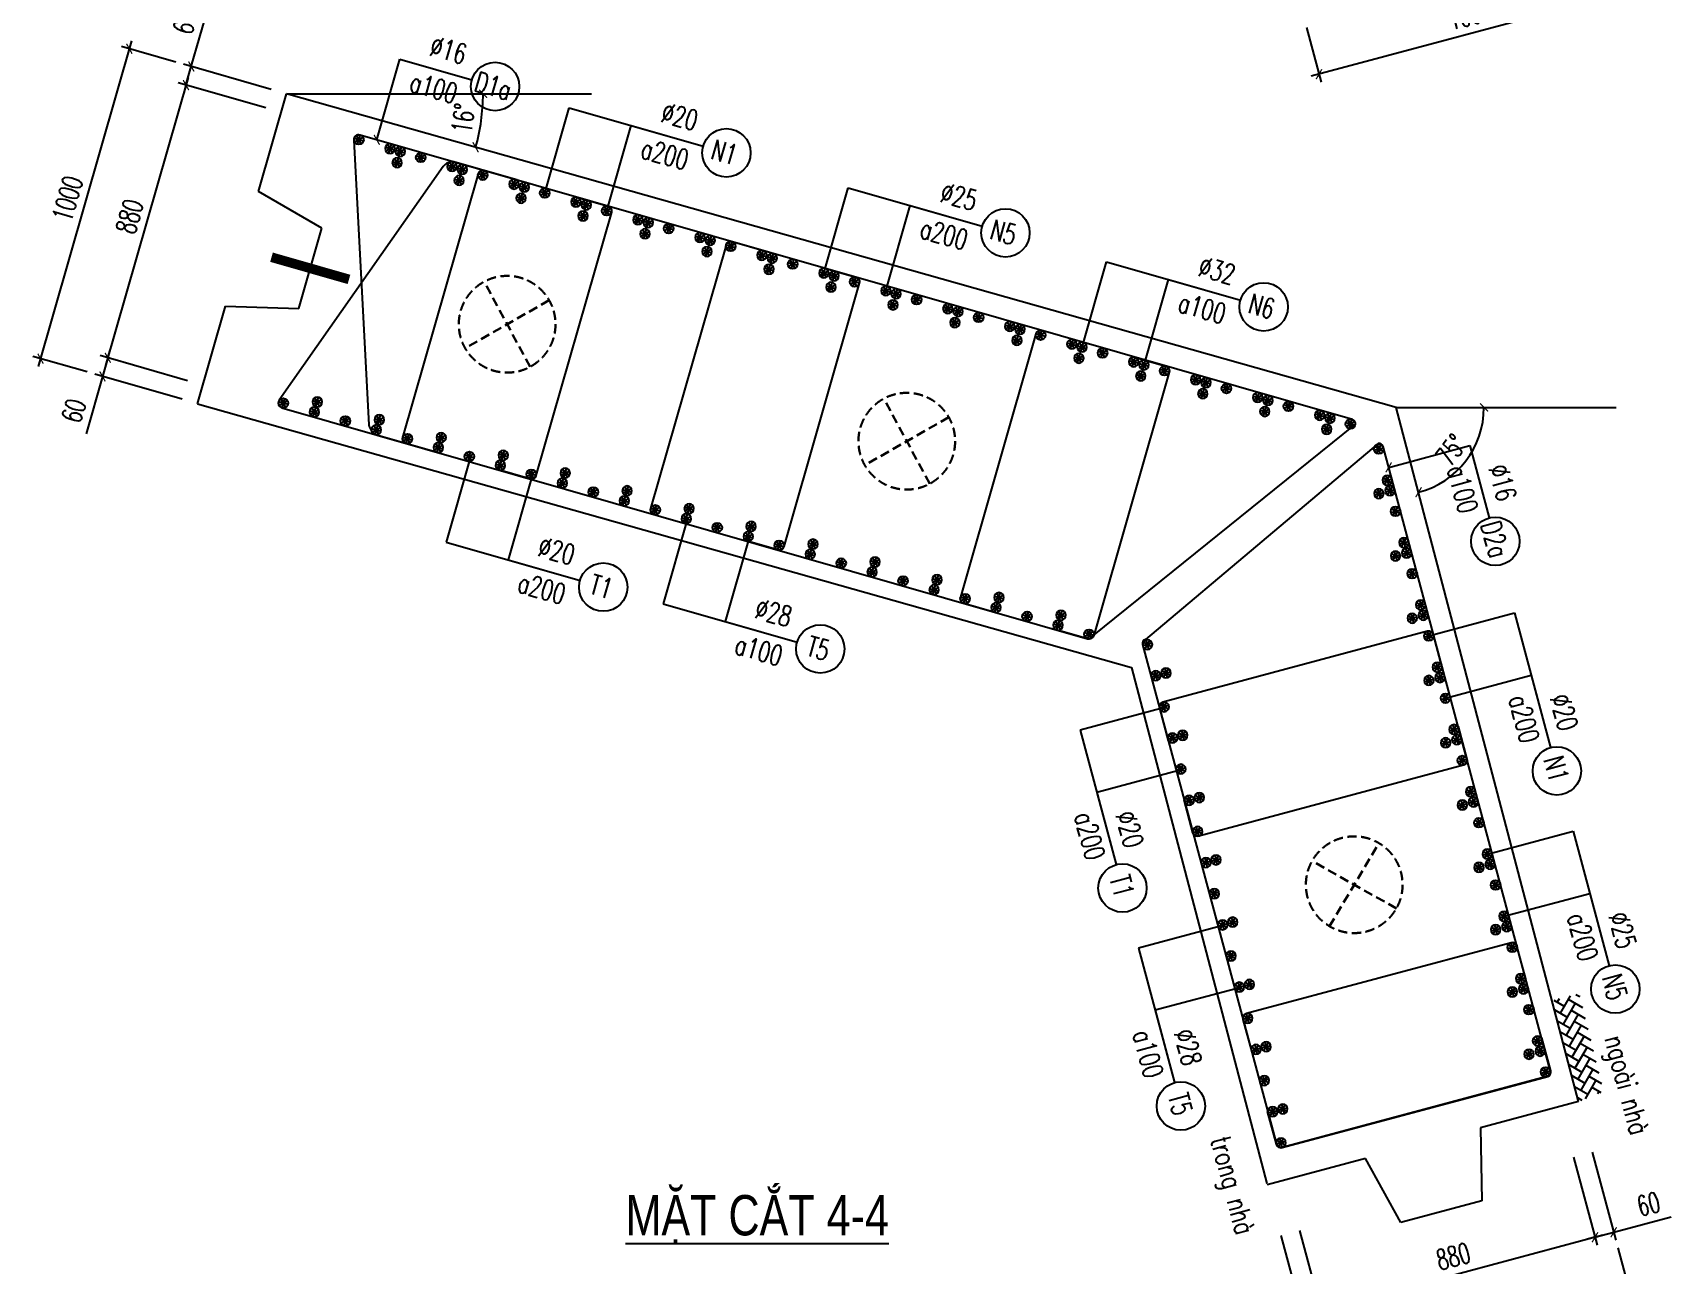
# Model space of a CAD drawing. Header units: millimetres. Extents: x -143483 to 1166745, y -1448440 to -1202244.
# Drawn here: x 711839 to 732170, y -1262839 to -1247561 of the extents above; entities that cross this region are included whole.
import ezdxf
from ezdxf.enums import TextEntityAlignment as Align

# ---------------------------------------------------------------- set-up
doc = ezdxf.new("R2010")
doc.units = ezdxf.units.MM
doc.header["$LTSCALE"] = 30
doc.header["$PDMODE"] = 3
doc.linetypes.add('DASHED', pattern=[19.05, 12.7, -6.35])
doc.layers.get('0').update_dxf_attribs({"lineweight": 9})
doc.layers.get('Defpoints').update_dxf_attribs({"lineweight": 9})
for name, color, linetype in [('ccu11-Cotthep', 9, 'Continuous'), ('ccu11-Dim', 8, 'Continuous'), ('ccu11-Hatch', 8, 'Continuous'), ('ccu11-Text', 31, 'Continuous'), ('ccu11-Thay', 7, 'Continuous'), ('ccu11-Thep', 4, 'Continuous'), ('ccu11-Thep doc', 4, 'Continuous'), ('ccu11-Thepdai', 6, 'Continuous'), ('Xref_ST_MBDV Cot vach 30.7.2022$0$Xref_ST_MBDV Cot vach 30.7.2022|Xref_ST_MBDV Cot vach 30.7.2022|Xref_ST_MBDV Cot vach 30.7.2022|Xref_ST_MBDV Cot vach 30.7.2022|ccu12-Thay', 7, 'Continuous')]:
    doc.layers.add(name, color=color, linetype=linetype)
doc.layers.add('ccu11-Khuat', color=9, linetype='DASHED', lineweight=30)
doc.layers.add('Vicom_thep doc', color=1, linetype='Continuous', lineweight=35)
doc.styles.add('ccu11-dim', font='vnsimli.shx', dxfattribs={"width": 0.65, "bigfont": 'bigfont.shx'})
doc.styles.add('ccu11-VnAvH-B', font='VHAVANB.TTF')
doc.styles.add('ccu11-vnsimli', font='vnsimli.shx', dxfattribs={"width": 0.8, "bigfont": 'vns.shx'})
doc.styles.add('ccu11-vnsimple', font='vnsimple.shx', dxfattribs={"bigfont": 'bigfont.shx'})
doc.styles.add('ccu11_simli', font='vnsimli.shx', dxfattribs={"width": 0.8})
doc.dimstyles.new('ccu11-100', dxfattribs={"dimscale": 100, "dimtxt": 2.5, "dimasz": 1, "dimexe": 1, "dimexo": 2, "dimgap": 1, "dimtad": 1, "dimdec": 0, "dimdsep": 46, "dimtxsty": 'ccu11-dim', "dimblk": 'ARCHTICK', "dimcen": -1, "dimdle": 1, "dimclrd": 256, "dimclre": 256, "dimclrt": 3, "dimadec": 0, "dimazin": 2, "dimtfac": 0.1, "dimtdec": 0, "dimtmove": 0, "dimatfit": 1, "dimldrblk": 'ARCHTICK', "dimfxl": 0, "dimtvp": 0.833333, "dimtolj": 1, "dimtzin": 12, "dimarcsym": 0})
doc.dimstyles.new('ccu11-100x4', dxfattribs={"dimscale": 100, "dimtxt": 2.5, "dimasz": 1, "dimexe": 1, "dimexo": 2, "dimgap": 1, "dimtad": 1, "dimdec": 0, "dimlfac": 0.25, "dimdsep": 46, "dimtxsty": 'ccu11-dim', "dimblk": 'ARCHTICK', "dimcen": -1, "dimdle": 1, "dimclrd": 256, "dimclre": 256, "dimclrt": 3, "dimadec": 0, "dimazin": 2, "dimtfac": 0.1, "dimtdec": 0, "dimtmove": 0, "dimatfit": 1, "dimldrblk": 'ARCHTICK', "dimfxl": 0, "dimtvp": 0.833333, "dimtolj": 1, "dimtzin": 12, "dimarcsym": 0})

# ---------------------------------------------------------------- blocks, each defined once
blk = doc.blocks.new('_ARCHTICK')
at = {"color": 0, "linetype": 'ByBlock', "const_width": 0.15}
blk.add_lwpolyline([(-0.5, -0.5), (0.5, 0.5)], dxfattribs=at)
blk = doc.blocks.new('*D3055')
at = {"layer": 'ccu11-Dim', "linetype": 'ByBlock', "lineweight": -2, "ltscale": 30, "transparency": 16777216}
for p, q in [((731507, -1246460), (731689, -1247137)), ((731759, -1247014), (727702, -1248101)), ((727644, -1247496), (727825, -1248172))]:
    blk.add_line(p, q, dxfattribs=at)
at = {"layer": 'Defpoints', "color": 0, "linetype": 'ByBlock', "ltscale": 30, "transparency": 16777216}
for p in [(731456, -1246267), (727592, -1247303), (727799, -1248075)]:
    blk.add_point(p, dxfattribs=at)
at = {"layer": 'ccu11-Dim', "linetype": 'ByBlock', "lineweight": -2, "ltscale": 30, "transparency": 16777216, "xscale": 100, "yscale": 100, "zscale": 100}
for p, rotation in [((731663, -1247040), 14.99999999563664), ((727799, -1248075), 194.9999999956366)]:
    blk.add_blockref('_ARCHTICK', p, dxfattribs=dict(at, rotation=rotation))
at = {"layer": 'ccu11-Dim', "color": 3, "linetype": 'ByBlock', "ltscale": 30, "transparency": 16777216, "insert": (729673, -1247340), "char_height": 250, "attachment_point": 5, "rotation": 15, "style": 'ccu11-dim'}
blk.add_mtext('\\A1;1000', dxfattribs=at)
blk = doc.blocks.new('*D3035')
at = {"layer": 'ccu11-Dim', "lineweight": -2, "transparency": 16777216}
blk.add_arc((714987, -1248318), 2439, 344.2212, 360, dxfattribs=at)
at = {"layer": 'Defpoints', "color": 0, "transparency": 16777216}
for p in [(714987, -1248318), (714987, -1248318), (718773, -1248318), (717385, -1248763), (728758, -1252209)]:
    blk.add_point(p, dxfattribs=at)
at = {"layer": 'ccu11-Dim', "lineweight": -2, "transparency": 16777216, "xscale": 100, "yscale": 100, "zscale": 100}
for p, rotation in [((717426, -1248318), 89.99999999999937), ((717334, -1248981), 254.2212265879958)]:
    blk.add_blockref('_ARCHTICK', p, dxfattribs=dict(at, rotation=rotation))
at = {"layer": 'ccu11-Dim', "color": 3, "transparency": 16777216, "insert": (717180, -1248622), "char_height": 250, "attachment_point": 5, "rotation": 82.1106, "style": 'ccu11-dim'}
blk.add_mtext('\\A1;16\\M+1818B', dxfattribs=at)
blk = doc.blocks.new('*D3036')
at = {"layer": 'ccu11-Dim', "lineweight": -2, "transparency": 16777216}
blk.add_arc((728758, -1252209), 1088, 284.7218, 360, dxfattribs=at)
at = {"layer": 'Defpoints', "color": 0, "transparency": 16777216}
for p in [(728758, -1252209), (728758, -1252209), (731488, -1252209), (729455, -1253045), (731021, -1260820)]:
    blk.add_point(p, dxfattribs=at)
at = {"layer": 'ccu11-Dim', "lineweight": -2, "transparency": 16777216, "xscale": 100, "yscale": 100, "zscale": 100}
for p, rotation in [((729847, -1252209), 89.9999999999996), ((729035, -1253261), 194.7218464302534)]:
    blk.add_blockref('_ARCHTICK', p, dxfattribs=dict(at, rotation=rotation))
at = {"layer": 'ccu11-Dim', "color": 3, "transparency": 16777216, "insert": (729442, -1252736), "char_height": 250, "attachment_point": 5, "rotation": 52.3609, "style": 'ccu11-dim'}
blk.add_mtext('\\A1;75\\M+1818B', dxfattribs=at)
blk = doc.blocks.new('*D3037')
at = {"layer": 'ccu11-Dim', "linetype": 'ByBlock', "lineweight": -2, "ltscale": 30, "transparency": 16777216}
for p, q in [((713806, -1247979), (714010, -1247268)), ((714795, -1248263), (713710, -1247952)), ((713740, -1248210), (713806, -1247979)), ((714729, -1248493), (713644, -1248182)), ((713740, -1248210), (713713, -1248306))]:
    blk.add_line(p, q, dxfattribs=at)
at = {"layer": 'Defpoints', "color": 0, "linetype": 'ByBlock', "ltscale": 30, "transparency": 16777216}
for p in [(713740, -1248210), (714987, -1248318), (714921, -1248548)]:
    blk.add_point(p, dxfattribs=at)
at = {"layer": 'ccu11-Dim', "linetype": 'ByBlock', "lineweight": -2, "ltscale": 30, "transparency": 16777216, "xscale": 100, "yscale": 100, "zscale": 100}
for p, rotation in [((713806, -1247979), 254.0000000005541), ((713740, -1248210), 74.0000000005541)]:
    blk.add_blockref('_ARCHTICK', p, dxfattribs=dict(at, rotation=rotation))
at = {"layer": 'ccu11-Dim', "color": 3, "linetype": 'ByBlock', "ltscale": 30, "transparency": 16777216, "insert": (713730, -1247429), "char_height": 250, "attachment_point": 5, "rotation": 74, "style": 'ccu11-dim'}
blk.add_mtext('\\A1;60', dxfattribs=at)
blk = doc.blocks.new('*D3038')
at = {"layer": 'ccu11-Dim', "linetype": 'ByBlock', "lineweight": -2, "ltscale": 30, "transparency": 16777216}
for p, q in [((713768, -1248114), (712742, -1251690)), ((714729, -1248493), (713644, -1248182)), ((713759, -1251877), (712674, -1251566))]:
    blk.add_line(p, q, dxfattribs=at)
at = {"layer": 'Defpoints', "color": 0, "linetype": 'ByBlock', "ltscale": 30, "transparency": 16777216}
for p in [(714921, -1248548), (712770, -1251593), (713951, -1251932)]:
    blk.add_point(p, dxfattribs=at)
at = {"layer": 'ccu11-Dim', "linetype": 'ByBlock', "lineweight": -2, "ltscale": 30, "transparency": 16777216, "xscale": 100, "yscale": 100, "zscale": 100}
for p, rotation in [((713740, -1248210), 74.0000000005541), ((712770, -1251593), 254.0000000005541)]:
    blk.add_blockref('_ARCHTICK', p, dxfattribs=dict(at, rotation=rotation))
at = {"layer": 'ccu11-Dim', "color": 3, "linetype": 'ByBlock', "ltscale": 30, "transparency": 16777216, "insert": (713039, -1249840), "char_height": 250, "attachment_point": 5, "rotation": 74, "style": 'ccu11-dim'}
blk.add_mtext('\\A1;880', dxfattribs=at)
blk = doc.blocks.new('*D3039')
at = {"layer": 'ccu11-Dim', "linetype": 'ByBlock', "lineweight": -2, "ltscale": 30, "transparency": 16777216}
for p, q in [((713759, -1251877), (712674, -1251566)), ((712770, -1251593), (712798, -1251497)), ((712770, -1251593), (712704, -1251824)), ((712704, -1251824), (712500, -1252535)), ((713692, -1252108), (712608, -1251797))]:
    blk.add_line(p, q, dxfattribs=at)
at = {"layer": 'Defpoints', "color": 0, "linetype": 'ByBlock', "ltscale": 30, "transparency": 16777216}
for p in [(712770, -1251593), (713951, -1251932), (713885, -1252163)]:
    blk.add_point(p, dxfattribs=at)
at = {"layer": 'ccu11-Dim', "linetype": 'ByBlock', "lineweight": -2, "ltscale": 30, "transparency": 16777216, "xscale": 100, "yscale": 100, "zscale": 100}
for p, rotation in [((712770, -1251593), 254.0000000005541), ((712704, -1251824), 74.0000000005541)]:
    blk.add_blockref('_ARCHTICK', p, dxfattribs=dict(at, rotation=rotation))
at = {"layer": 'ccu11-Dim', "color": 3, "linetype": 'ByBlock', "ltscale": 30, "transparency": 16777216, "insert": (712348, -1252250), "char_height": 250, "attachment_point": 5, "rotation": 74, "style": 'ccu11-dim'}
blk.add_mtext('\\A1;60', dxfattribs=at)
blk = doc.blocks.new('*D3040')
at = {"layer": 'ccu11-Dim', "linetype": 'ByBlock', "lineweight": -2, "ltscale": 30, "transparency": 16777216}
for p, q in [((713065, -1247662), (711907, -1251700)), ((713614, -1247924), (712941, -1247731)), ((712512, -1251769), (711839, -1251576))]:
    blk.add_line(p, q, dxfattribs=at)
at = {"layer": 'Defpoints', "color": 0, "linetype": 'ByBlock', "ltscale": 30, "transparency": 16777216}
for p in [(713806, -1247979), (711935, -1251604), (712704, -1251824)]:
    blk.add_point(p, dxfattribs=at)
at = {"layer": 'ccu11-Dim', "linetype": 'ByBlock', "lineweight": -2, "ltscale": 30, "transparency": 16777216, "xscale": 100, "yscale": 100, "zscale": 100}
for p, rotation in [((713037, -1247759), 74.0000000005541), ((711935, -1251604), 254.0000000005541)]:
    blk.add_blockref('_ARCHTICK', p, dxfattribs=dict(at, rotation=rotation))
at = {"layer": 'ccu11-Dim', "color": 3, "linetype": 'ByBlock', "ltscale": 30, "transparency": 16777216, "insert": (712270, -1249619), "char_height": 250, "attachment_point": 5, "rotation": 74, "style": 'ccu11-dim'}
blk.add_mtext('\\A1;1000', dxfattribs=at)
blk = doc.blocks.new('*D3041')
at = {"layer": 'ccu11-Dim', "linetype": 'ByBlock', "lineweight": -2, "ltscale": 30, "transparency": 16777216}
for p, q in [((730958, -1261511), (731250, -1262601)), ((731190, -1261449), (731482, -1262539)), ((731456, -1262442), (732170, -1262251)), ((731224, -1262504), (731127, -1262530)), ((731224, -1262504), (731456, -1262442))]:
    blk.add_line(p, q, dxfattribs=at)
at = {"layer": 'Defpoints', "color": 0, "linetype": 'ByBlock', "ltscale": 30, "transparency": 16777216}
for p in [(730906, -1261318), (731138, -1261256), (731224, -1262504)]:
    blk.add_point(p, dxfattribs=at)
at = {"layer": 'ccu11-Dim', "linetype": 'ByBlock', "lineweight": -2, "ltscale": 30, "transparency": 16777216, "xscale": 100, "yscale": 100, "zscale": 100}
for p, rotation in [((731224, -1262504), 14.99999999563664), ((731456, -1262442), 194.9999999956366)]:
    blk.add_blockref('_ARCHTICK', p, dxfattribs=dict(at, rotation=rotation))
at = {"layer": 'ccu11-Dim', "color": 3, "linetype": 'ByBlock', "ltscale": 30, "transparency": 16777216, "insert": (731888, -1262093), "char_height": 250, "attachment_point": 5, "rotation": 15, "style": 'ccu11-dim'}
blk.add_mtext('\\A1;60', dxfattribs=at)
blk = doc.blocks.new('*D3042')
at = {"layer": 'ccu11-Dim', "linetype": 'ByBlock', "lineweight": -2, "ltscale": 30, "transparency": 16777216}
for p, q in [((730958, -1261511), (731250, -1262601)), ((727558, -1262422), (727850, -1263512)), ((731320, -1262478), (727727, -1263441))]:
    blk.add_line(p, q, dxfattribs=at)
at = {"layer": 'Defpoints', "color": 0, "linetype": 'ByBlock', "ltscale": 30, "transparency": 16777216}
for p in [(730906, -1261318), (727506, -1262229), (727824, -1263415)]:
    blk.add_point(p, dxfattribs=at)
at = {"layer": 'ccu11-Dim', "linetype": 'ByBlock', "lineweight": -2, "ltscale": 30, "transparency": 16777216, "xscale": 100, "yscale": 100, "zscale": 100}
for p, rotation in [((731224, -1262504), 14.99999999563664), ((727824, -1263415), 194.9999999956366)]:
    blk.add_blockref('_ARCHTICK', p, dxfattribs=dict(at, rotation=rotation))
at = {"layer": 'ccu11-Dim', "color": 3, "linetype": 'ByBlock', "ltscale": 30, "transparency": 16777216, "insert": (729466, -1262742), "char_height": 250, "attachment_point": 5, "rotation": 15, "style": 'ccu11-dim'}
blk.add_mtext('\\A1;880', dxfattribs=at)
blk = doc.blocks.new('*D3043')
at = {"layer": 'ccu11-Dim', "linetype": 'ByBlock', "lineweight": -2, "ltscale": 30, "transparency": 16777216}
for p, q in [((727326, -1262484), (727618, -1263574)), ((727558, -1262422), (727850, -1263512)), ((727592, -1263477), (726878, -1263669)), ((727824, -1263415), (727592, -1263477)), ((727824, -1263415), (727920, -1263389))]:
    blk.add_line(p, q, dxfattribs=at)
at = {"layer": 'Defpoints', "color": 0, "linetype": 'ByBlock', "ltscale": 30, "transparency": 16777216}
for p in [(727274, -1262291), (727506, -1262229), (727824, -1263415)]:
    blk.add_point(p, dxfattribs=at)
at = {"layer": 'ccu11-Dim', "linetype": 'ByBlock', "lineweight": -2, "ltscale": 30, "transparency": 16777216, "xscale": 100, "yscale": 100, "zscale": 100}
for p, rotation in [((727824, -1263415), 194.9999999956366), ((727592, -1263477), 14.99999999563664)]:
    blk.add_blockref('_ARCHTICK', p, dxfattribs=dict(at, rotation=rotation))
at = {"layer": 'ccu11-Dim', "color": 3, "linetype": 'ByBlock', "ltscale": 30, "transparency": 16777216, "insert": (727043, -1263392), "char_height": 250, "attachment_point": 5, "rotation": 15, "style": 'ccu11-dim'}
blk.add_mtext('\\A1;60', dxfattribs=at)
blk = doc.blocks.new('*D3044')
at = {"layer": 'ccu11-Dim', "linetype": 'ByBlock', "lineweight": -2, "ltscale": 30, "transparency": 16777216}
for p, q in [((731507, -1262635), (731689, -1263312)), ((731759, -1263189), (727702, -1264276)), ((727644, -1263671), (727825, -1264347))]:
    blk.add_line(p, q, dxfattribs=at)
at = {"layer": 'Defpoints', "color": 0, "linetype": 'ByBlock', "ltscale": 30, "transparency": 16777216}
for p in [(731456, -1262442), (727592, -1263477), (727799, -1264250)]:
    blk.add_point(p, dxfattribs=at)
at = {"layer": 'ccu11-Dim', "linetype": 'ByBlock', "lineweight": -2, "ltscale": 30, "transparency": 16777216, "xscale": 100, "yscale": 100, "zscale": 100}
for p, rotation in [((731663, -1263215), 14.99999999563664), ((727799, -1264250), 194.9999999956366)]:
    blk.add_blockref('_ARCHTICK', p, dxfattribs=dict(at, rotation=rotation))
at = {"layer": 'ccu11-Dim', "color": 3, "linetype": 'ByBlock', "ltscale": 30, "transparency": 16777216, "insert": (729673, -1263515), "char_height": 250, "attachment_point": 5, "rotation": 15, "style": 'ccu11-dim'}
blk.add_mtext('\\A1;1000', dxfattribs=at)
blk = doc.blocks.new('MCT')
at = {"ltscale": 0.005}
for p, q in [((-0.49, 0), (0.49, 0)), ((0.35, -0.35), (-0.35, 0.35)), ((-0.35, -0.35), (0.35, 0.35)), ((0, -0.49), (0, 0.49))]:
    blk.add_line(p, q, dxfattribs=at)
blk.add_circle((0, 0), 0.492, dxfattribs=at)
blk = doc.blocks.new('*U1313')
at = {"layer": 'ccu11-Thep doc', "xscale": -121.9200000001001, "yscale": 121.9200000001001, "zscale": 121.92, "rotation": 270}
blk.add_blockref('MCT', (0, 0), dxfattribs=at)
blk = doc.blocks.new('*U1314')
at = {"layer": 'ccu11-Thep doc', "color": 0, "linetype": 'ByBlock', "lineweight": -2, "transparency": 16777216}
for p in [(0, 0), (800, 0), (1600, 0), (2400, 0), (3200, 0), (4000, 0), (4800, 0), (5600, 0), (6400, 0), (7200, 0), (8000, 0), (8800, 0), (9600, 0), (10400, 0), (11200, 0), (12000, 0), (12800, 0)]:
    blk.add_blockref('*U1313', p, dxfattribs=at)
blk = doc.blocks.new('SHD')
at = {"layer": 'ccu11-Cotthep'}
blk.add_circle((300, 0), 300, dxfattribs=at)
at = {"layer": 'ccu11-Cotthep', "color": 31, "style": 'ccu11_simli', "width": 0.8}
blk.add_attdef('DK', text='', height=250, dxfattribs=at).set_placement((-101, 65), align=Align.BOTTOM_RIGHT)
blk.add_attdef('KH', text='', height=250, dxfattribs=at).set_placement((300, 0), align=Align.MIDDLE)
blk.add_attdef('KC', text='', height=250, dxfattribs=at).set_placement((-101, -142), align=Align.TOP_RIGHT)
blk = doc.blocks.new('*U1315')
at = {"layer": 'ccu11-Thep doc', "xscale": -121.9200000001001, "yscale": 121.9200000001001, "zscale": 121.92, "rotation": 270}
blk.add_blockref('MCT', (0, 0), dxfattribs=at)
blk = doc.blocks.new('*U1316')
at = {"layer": 'ccu11-Thep doc', "color": 0, "linetype": 'ByBlock', "lineweight": -2, "transparency": 16777216}
for p in [(0, 0), (800, 0), (1600, 0), (2400, 0), (3200, 0), (4000, 0), (4800, 0), (5600, 0), (6400, 0), (7200, 0), (8000, 0), (8800, 0), (9600, 0), (10400, 0)]:
    blk.add_blockref('*U1315', p, dxfattribs=at)
blk = doc.blocks.new('*U1319')
at = {"layer": 'ccu11-Thep doc', "xscale": -121.9200000001001, "yscale": 121.9200000001001, "zscale": 121.92, "rotation": 270}
blk.add_blockref('MCT', (0, 0), dxfattribs=at)
blk = doc.blocks.new('*U1320')
at = {"layer": 'ccu11-Thep doc', "color": 0, "linetype": 'ByBlock', "lineweight": -2, "transparency": 16777216}
for p in [(0, 0), (800, 0), (1600, 0), (2400, 0), (3200, 0), (4000, 0), (4800, 0), (5600, 0), (6400, 0), (7200, 0), (8000, 0)]:
    blk.add_blockref('*U1319', p, dxfattribs=at)
blk = doc.blocks.new('*U1317')
at = {"layer": 'ccu11-Thep doc', "xscale": -121.9200000001001, "yscale": 121.9200000001001, "zscale": 121.92, "rotation": 270}
blk.add_blockref('MCT', (0, 0), dxfattribs=at)
blk = doc.blocks.new('*U1318')
at = {"layer": 'ccu11-Thep doc', "color": 0, "linetype": 'ByBlock', "lineweight": -2, "transparency": 16777216}
for p in [(0, 0), (800, 0), (1600, 0), (2400, 0), (3200, 0), (4000, 0), (4800, 0), (5600, 0), (6400, 0)]:
    blk.add_blockref('*U1317', p, dxfattribs=at)
blk = doc.blocks.new('ccu11_block_thep')
at = {"layer": 'ccu11-Thep', "color": 3}
for p, q in [((-0.4, 0), (0.4, 0)), ((-0.28, 0.28), (0.28, -0.28)), ((0.28, 0.28), (-0.28, -0.28)), ((0, 0.4), (0, -0.4))]:
    blk.add_line(p, q, dxfattribs=at)
at = {"layer": 'ccu11-Thep', "color": 1, "const_width": 0.0667}
blk.add_lwpolyline([(-0.4, 0, 1), (0.4, 0, 1), (-0.4, 0, 1)], format="xyb", dxfattribs=at)
at = {"layer": 'ccu11-Thep', "color": 1}
blk.add_circle((0, 0), 0.4, dxfattribs=at)
blk = doc.blocks.new('*U1307')
at = {"layer": 'Vicom_thep doc', "xscale": -150, "yscale": 150, "zscale": 150, "rotation": 180}
blk.add_blockref('ccu11_block_thep', (0, 0), dxfattribs=at)
blk = doc.blocks.new('*U1308')
at = {"layer": 'ccu11-Thep doc', "color": 0, "linetype": 'ByBlock', "lineweight": -2, "transparency": 16777216}
for p in [(0, 0), (800, 0), (1600, 0), (2400, 0), (3200, 0), (4000, 0), (4800, 0), (5600, 0), (6400, 0), (7200, 0), (8000, 0), (8800, 0), (9600, 0), (10400, 0), (11200, 0), (12000, 0)]:
    blk.add_blockref('*U1307', p, dxfattribs=at)
blk = doc.blocks.new('*U1309')
at = {"layer": 'Vicom_thep doc', "xscale": -150, "yscale": 150, "zscale": 150, "rotation": 180}
blk.add_blockref('ccu11_block_thep', (0, 0), dxfattribs=at)
blk = doc.blocks.new('*U1310')
at = {"layer": 'ccu11-Thep doc', "color": 0, "linetype": 'ByBlock', "lineweight": -2, "transparency": 16777216}
for p in [(0, 0), (800, 0), (1600, 0), (2400, 0), (3200, 0), (4000, 0), (4800, 0), (5600, 0), (6400, 0), (7200, 0), (8000, 0), (8800, 0), (9600, 0)]:
    blk.add_blockref('*U1309', p, dxfattribs=at)
blk = doc.blocks.new('*U1311')
at = {"layer": 'Vicom_thep doc', "xscale": -150, "yscale": 150, "zscale": 150, "rotation": 180}
blk.add_blockref('ccu11_block_thep', (0, 0), dxfattribs=at)
blk = doc.blocks.new('*U1312')
at = {"layer": 'ccu11-Thep doc', "color": 0, "linetype": 'ByBlock', "lineweight": -2, "transparency": 16777216}
for p in [(0, 0), (800, 0), (1600, 0), (2400, 0), (3200, 0), (4000, 0), (4800, 0), (5600, 0), (6400, 0), (7200, 0), (8000, 0), (8800, 0), (9600, 0)]:
    blk.add_blockref('*U1311', p, dxfattribs=at)
blk = doc.blocks.new('*U1321')
at = {"layer": 'Vicom_thep doc', "xscale": -150, "yscale": 150, "zscale": 150, "rotation": 180}
blk.add_blockref('ccu11_block_thep', (0, 0), dxfattribs=at)
blk = doc.blocks.new('*U1322')
at = {"layer": 'ccu11-Thep doc', "color": 0, "linetype": 'ByBlock', "lineweight": -2, "transparency": 16777216}
for p in [(0, 0), (800, 0), (1600, 0), (2400, 0), (3200, 0), (4000, 0), (4800, 0), (5600, 0), (6400, 0), (7200, 0)]:
    blk.add_blockref('*U1321', p, dxfattribs=at)
blk = doc.blocks.new('*U1323')
at = {"layer": 'Vicom_thep doc', "xscale": -150, "yscale": 150, "zscale": 150, "rotation": 180}
blk.add_blockref('ccu11_block_thep', (0, 0), dxfattribs=at)
blk = doc.blocks.new('*U1324')
at = {"layer": 'ccu11-Thep doc', "color": 0, "linetype": 'ByBlock', "lineweight": -2, "transparency": 16777216}
for p in [(0, 0), (800, 0), (1600, 0), (2400, 0), (3200, 0), (4000, 0), (4800, 0), (5600, 0)]:
    blk.add_blockref('*U1323', p, dxfattribs=at)
blk = doc.blocks.new('*U1325')
at = {"layer": 'Vicom_thep doc', "xscale": -150, "yscale": 150, "zscale": 150, "rotation": 180}
blk.add_blockref('ccu11_block_thep', (0, 0), dxfattribs=at)
blk = doc.blocks.new('*U1326')
at = {"layer": 'ccu11-Thep doc', "color": 0, "linetype": 'ByBlock', "lineweight": -2, "transparency": 16777216}
for p in [(0, 0), (800, 0), (1600, 0), (2400, 0), (3200, 0), (4000, 0), (4800, 0), (5600, 0)]:
    blk.add_blockref('*U1325', p, dxfattribs=at)
blk = doc.blocks.new('*U1329')
at = {"layer": 'Vicom_thep doc', "xscale": -150, "yscale": 150, "zscale": 150, "rotation": 180}
blk.add_blockref('ccu11_block_thep', (0, 0), dxfattribs=at)
blk = doc.blocks.new('*U1330')
at = {"layer": 'ccu11-Thep doc', "color": 0, "linetype": 'ByBlock', "lineweight": -2, "transparency": 16777216}
for p in [(0, 0), (800, 0), (1600, 0), (2400, 0), (3200, 0), (4000, 0), (4800, 0), (5600, 0), (6400, 0), (7200, 0), (8000, 0), (8800, 0), (9600, 0), (10400, 0), (11200, 0), (12000, 0)]:
    blk.add_blockref('*U1329', p, dxfattribs=at)
blk = doc.blocks.new('*U1327')
at = {"layer": 'Vicom_thep doc', "xscale": -150, "yscale": 150, "zscale": 150, "rotation": 180}
blk.add_blockref('ccu11_block_thep', (0, 0), dxfattribs=at)
blk = doc.blocks.new('*U1328')
at = {"layer": 'ccu11-Thep doc', "color": 0, "linetype": 'ByBlock', "lineweight": -2, "transparency": 16777216}
for p in [(0, 0), (800, 0), (1600, 0), (2400, 0), (3200, 0), (4000, 0), (4800, 0), (5600, 0), (6400, 0), (7200, 0), (8000, 0), (8800, 0), (9600, 0), (10400, 0), (11200, 0), (12000, 0)]:
    blk.add_blockref('*U1327', p, dxfattribs=at)
blk = doc.blocks.new('*U1331')
at = {"layer": 'Vicom_thep doc', "xscale": -150, "yscale": 150, "zscale": 150, "rotation": 180}
blk.add_blockref('ccu11_block_thep', (0, 0), dxfattribs=at)
blk = doc.blocks.new('*U1332')
at = {"layer": 'ccu11-Thep doc', "color": 0, "linetype": 'ByBlock', "lineweight": -2, "transparency": 16777216}
for p in [(0, 0), (800, 0), (1600, 0), (2400, 0), (3200, 0), (4000, 0), (4800, 0), (5600, 0), (6400, 0), (7200, 0)]:
    blk.add_blockref('*U1331', p, dxfattribs=at)
blk = doc.blocks.new('*U1333')
at = {"layer": 'Vicom_thep doc', "xscale": -150, "yscale": 150, "zscale": 150, "rotation": 180}
blk.add_blockref('ccu11_block_thep', (0, 0), dxfattribs=at)
blk = doc.blocks.new('*U1334')
at = {"layer": 'ccu11-Thep doc', "color": 0, "linetype": 'ByBlock', "lineweight": -2, "transparency": 16777216}
for p in [(0, 0), (800, 0), (1600, 0), (2400, 0), (3200, 0), (4000, 0), (4800, 0), (5600, 0), (6400, 0), (7200, 0)]:
    blk.add_blockref('*U1333', p, dxfattribs=at)

msp = doc.modelspace()

# ---------------------------------------------------------------- hatches: boundary and pattern name
at = {"layer": 'ccu11-Hatch', "ltscale": 10}
h = msp.add_hatch(dxfattribs=at)
h.set_pattern_fill('AR-HBONE', color=256, scale=25, angle=195, style=0)
h.set_pattern_definition([(330, (1602382.34, 2350915), (36.6025404, -136.6025404), [300, -100]), (240, (1602468.94, 2350865), (36.6025404, -136.6025404), [300, -100])])
h.paths.add_polyline_path([(731027.16, -1259480.04), (730686.45, -1259571.33), (731020.94, -1260819.65), (731329.86, -1260692.51)])

# ---------------------------------------------------------------- linework, layer by layer
at = {"layer": 'ccu11-Dim'}
for points in [[(714987.25, -1248317.66), (718773.22, -1248317.66)], [(728758.47, -1252209.01), (731488.1, -1252209.01)]]:
    msp.add_lwpolyline(points, dxfattribs=at)
at = {"layer": 'ccu11-Khuat', "ltscale": 0.3}
for p, q in [((718009.78, -1251704.99), (717440.71, -1250648.51)), ((718246.47, -1250879.55), (717204.02, -1251473.94)), ((722968.71, -1253156.15), (722399.64, -1252099.66)), ((723205.4, -1252330.71), (722162.95, -1252925.1)), ((727930.17, -1258646.45), (728542.66, -1257614.54)), ((728759.61, -1258424.21), (727713.22, -1257836.79))]:
    msp.add_line(p, q, dxfattribs=at)
for centre in [(717725.25, -1251176.75), (722684.17, -1252627.9), (728236.41, -1258130.5)]:
    msp.add_circle(centre, 600, dxfattribs=at)
at = {"layer": 'ccu11-Thay'}
for p, q in [((714639.95, -1249528.85), (714987.25, -1248317.66)), ((715425, -1249982.83), (714639.95, -1249528.85)), ((715138.33, -1250982.54), (715425, -1249982.83)), ((713884.7, -1252162.74), (714232.01, -1250951.52)), ((714232.01, -1250951.52), (715138.33, -1250982.54)), ((731020.94, -1260819.65), (729803.87, -1261145.76)), ((729803.87, -1261145.76), (729819.06, -1262052.49)), ((728374.3, -1261528.82), (727157.23, -1261854.93)), ((728814.5, -1262321.66), (728374.3, -1261528.82)), ((729819.06, -1262052.49), (728814.5, -1262321.66))]:
    msp.add_line(p, q, dxfattribs=at)
at = {"layer": 'ccu11-Thep', "const_width": 120}
msp.add_lwpolyline([(715762.52, -1250620.56), (714801.26, -1250344.93)], dxfattribs=at)
at = {"layer": 'ccu11-Thepdai'}
for points in [[(717755.09, -1249361), (717062.54, -1249162.41, 0.23620228), (716929.53, -1249220.76), (714897.87, -1252119.81, 0.5204497), (714929.88, -1252212.74), (724928.47, -1255079.78, 0.41421356), (724990.31, -1255045.5), (728249.63, -1252422.27, 0.41421356), (728215.35, -1252360.43), (715900.13, -1248829.1, 0.5204497), (715823.73, -1248890.93), (716010.42, -1252426.09, 0.23620228), (716092.29, -1252546.05), (716784.85, -1252744.64)], [(717843.34, -1249386.3), (717439.61, -1249270.53, 0.41421356), (717365.39, -1249311.67), (716428.23, -1252579.96, 0.41421356), (716469.36, -1252654.18), (716873.09, -1252769.94)], [(718573.9, -1249595.79), (718977.63, -1249711.55, -0.41421356), (719018.76, -1249785.77), (718081.6, -1253054.06, -0.41421356), (718007.38, -1253095.2), (717603.65, -1252979.43)], [(720919.37, -1250268.34), (720515.64, -1250152.57, 0.41421356), (720441.43, -1250193.71), (719504.26, -1253462, 0.41421356), (719545.4, -1253536.22), (719949.13, -1253651.98)], [(721649.93, -1250477.83), (722053.66, -1250593.59, -0.41421356), (722094.8, -1250667.81), (721157.63, -1253936.1, -0.41421356), (721083.42, -1253977.23), (720679.69, -1253861.47)], [(724764.42, -1251370.89), (724360.69, -1251255.12, 0.41421356), (724286.48, -1251296.26), (723349.31, -1254564.55, 0.41421356), (723390.45, -1254638.76), (723794.18, -1254754.53)], [(725495.01, -1251580.11), (725898.82, -1251695.6, -0.41421356), (725940.01, -1251769.79), (725005.09, -1255038.72, -0.41421356), (724930.91, -1255079.91), (724527.1, -1254964.42)], [(725608.99, -1255149.51), (727270, -1261348.49, 0.41421356), (727343.48, -1261390.91), (730637.29, -1260508.34, 0.41421356), (730672.64, -1260447.1), (728594.94, -1252692.99, 0.41421356), (728533.7, -1252657.63), (725644.34, -1255088.28, 0.41421356), (725608.99, -1255149.51)], [(729329.37, -1255433.95), (729220.67, -1255028.26, 0.41421356), (729147.18, -1254985.83), (725863.04, -1255865.82, 0.41421356), (725820.61, -1255939.3), (725929.31, -1256344.99)], [(729526.08, -1256168.05), (729634.78, -1256573.74, -0.41421356), (729592.35, -1256647.22), (726308.21, -1257527.21, -0.41421356), (726234.72, -1257484.78), (726126.02, -1257079.09)], [(730364.65, -1259297.65), (730255.95, -1258891.96, 0.41421356), (730182.46, -1258849.53), (726898.31, -1259729.52, 0.41421356), (726855.89, -1259803), (726964.59, -1260208.69)], [(730561.35, -1260031.75), (730670.06, -1260437.44, -0.41421356), (730627.63, -1260510.93), (727343.48, -1261390.91, -0.41421356), (727270, -1261348.49), (727161.29, -1260942.8)]]:
    msp.add_lwpolyline(points, format="xyb", dxfattribs=at)
at = {"layer": 'Xref_ST_MBDV Cot vach 30.7.2022$0$Xref_ST_MBDV Cot vach 30.7.2022|Xref_ST_MBDV Cot vach 30.7.2022|Xref_ST_MBDV Cot vach 30.7.2022|Xref_ST_MBDV Cot vach 30.7.2022|ccu12-Thay', "ltscale": 10}
for p, q in [((728758.47, -1252209.01), (714987.25, -1248317.66)), ((713884.7, -1252162.74), (725470.76, -1255436.63)), ((731020.94, -1260819.65), (728758.47, -1252209.01)), ((725470.76, -1255436.63), (727152.25, -1261836.16))]:
    msp.add_line(p, q, dxfattribs=at)

# ---------------------------------------------------------------- block references
at = {"layer": 'ccu11-Cotthep'}
ref = msp.add_blockref('SHD', (717287.26, -1248144.57), dxfattribs=dict(at, rotation=344))
ref.add_attrib('KH', 'D1a', dxfattribs={"color": 31, "height": 250, "rotation": 344, "style": 'ccu11-vnsimple', "width": 0.7}).set_placement((717551.61, -1248220.37), align=Align.MIDDLE_CENTER)
ref.add_attrib('KC', 'a100', dxfattribs={"color": 31, "height": 250, "rotation": 344, "style": 'ccu11-vnsimple', "width": 0.7}).set_placement((716847.72, -1248122.56), align=Align.TOP_CENTER)
ref.add_attrib('DK', '`16', dxfattribs={"color": 31, "height": 250, "rotation": 344, "style": 'ccu11-vnsimple', "width": 0.7}).set_placement((716941.9, -1247967.51), align=Align.BOTTOM_CENTER)
ref = msp.add_blockref('SHD', (720157.4, -1248967.57), dxfattribs=dict(at, rotation=344))
ref.add_attrib('KH', 'N1', dxfattribs={"color": 31, "height": 250, "rotation": 344, "style": 'ccu11-vnsimple', "width": 0.7}).set_placement((720421.75, -1249043.37), align=Align.MIDDLE_CENTER)
ref.add_attrib('KC', 'a200', dxfattribs={"color": 31, "height": 250, "rotation": 344, "style": 'ccu11-vnsimple', "width": 0.7}).set_placement((719717.86, -1248945.56), align=Align.TOP_CENTER)
ref.add_attrib('DK', '`20', dxfattribs={"color": 31, "height": 250, "rotation": 344, "style": 'ccu11-vnsimple', "width": 0.7}).set_placement((719812.04, -1248790.51), align=Align.BOTTOM_CENTER)
ref = msp.add_blockref('SHD', (723620.63, -1249960.26), dxfattribs=dict(at, rotation=344))
ref.add_attrib('KH', 'N5', dxfattribs={"color": 31, "height": 250, "rotation": 344, "style": 'ccu11-vnsimple', "width": 0.7}).set_placement((723884.97, -1250036.06), align=Align.MIDDLE_CENTER)
ref.add_attrib('KC', 'a200', dxfattribs={"color": 31, "height": 250, "rotation": 344, "style": 'ccu11-vnsimple', "width": 0.7}).set_placement((723181.09, -1249938.26), align=Align.TOP_CENTER)
ref.add_attrib('DK', '`25', dxfattribs={"color": 31, "height": 250, "rotation": 344, "style": 'ccu11-vnsimple', "width": 0.7}).set_placement((723275.27, -1249783.21), align=Align.BOTTOM_CENTER)
ref = msp.add_blockref('SHD', (726824.18, -1250878.87), dxfattribs=dict(at, rotation=344))
ref.add_attrib('KH', 'N6', dxfattribs={"color": 31, "height": 250, "rotation": 344, "style": 'ccu11-vnsimple', "width": 0.7}).set_placement((727088.53, -1250954.67), align=Align.MIDDLE_CENTER)
ref.add_attrib('KC', 'a100', dxfattribs={"color": 31, "height": 250, "rotation": 344, "style": 'ccu11-vnsimple', "width": 0.7}).set_placement((726384.64, -1250856.86), align=Align.TOP_CENTER)
ref.add_attrib('DK', '`32', dxfattribs={"color": 31, "height": 250, "rotation": 344, "style": 'ccu11-vnsimple', "width": 0.7}).set_placement((726478.82, -1250701.82), align=Align.BOTTOM_CENTER)
ref = msp.add_blockref('SHD', (729909.74, -1253580.26), dxfattribs=dict(at, rotation=285))
ref.add_attrib('KH', 'D2a', dxfattribs={"color": 31, "height": 250, "rotation": 285, "style": 'ccu11-vnsimple', "width": 0.7}).set_placement((729980.91, -1253845.89), align=Align.MIDDLE_CENTER)
ref.add_attrib('KC', 'a100', dxfattribs={"color": 31, "height": 250, "rotation": 285, "style": 'ccu11-vnsimple', "width": 0.7}).set_placement((729702.22, -1253192.17), align=Align.TOP_CENTER)
ref.add_attrib('DK', '`16', dxfattribs={"color": 31, "height": 250, "rotation": 285, "style": 'ccu11-vnsimple', "width": 0.7}).set_placement((729883.63, -1253193.04), align=Align.BOTTOM_CENTER)
ref = msp.add_blockref('SHD', (718629.61, -1254355.87), dxfattribs=dict(at, rotation=344))
ref.add_attrib('KH', 'T1', dxfattribs={"color": 31, "height": 250, "rotation": 344, "style": 'ccu11-vnsimple', "width": 0.7}).set_placement((718893.96, -1254431.67), align=Align.MIDDLE_CENTER)
ref.add_attrib('KC', 'a200', dxfattribs={"color": 31, "height": 250, "rotation": 344, "style": 'ccu11-vnsimple', "width": 0.7}).set_placement((718190.07, -1254333.86), align=Align.TOP_CENTER)
ref.add_attrib('DK', '`20', dxfattribs={"color": 31, "height": 250, "rotation": 344, "style": 'ccu11-vnsimple', "width": 0.7}).set_placement((718284.25, -1254178.82), align=Align.BOTTOM_CENTER)
ref = msp.add_blockref('SHD', (721322.52, -1255122.85), dxfattribs=dict(at, rotation=344))
ref.add_attrib('KH', 'T5', dxfattribs={"color": 31, "height": 250, "rotation": 344, "style": 'ccu11-vnsimple', "width": 0.7}).set_placement((721586.87, -1255198.65), align=Align.MIDDLE_CENTER)
ref.add_attrib('KC', 'a100', dxfattribs={"color": 31, "height": 250, "rotation": 344, "style": 'ccu11-vnsimple', "width": 0.7}).set_placement((720882.98, -1255100.84), align=Align.TOP_CENTER)
ref.add_attrib('DK', '`28', dxfattribs={"color": 31, "height": 250, "rotation": 344, "style": 'ccu11-vnsimple', "width": 0.7}).set_placement((720977.16, -1254945.79), align=Align.BOTTOM_CENTER)
ref = msp.add_blockref('SHD', (730673.08, -1256429.08), dxfattribs=dict(at, rotation=285))
ref.add_attrib('KH', 'N1', dxfattribs={"color": 31, "height": 250, "rotation": 285, "style": 'ccu11-vnsimple', "width": 0.7}).set_placement((730744.25, -1256694.71), align=Align.MIDDLE_CENTER)
ref.add_attrib('KC', 'a200', dxfattribs={"color": 31, "height": 250, "rotation": 285, "style": 'ccu11-vnsimple', "width": 0.7}).set_placement((730465.56, -1256040.98), align=Align.TOP_CENTER)
ref.add_attrib('DK', '`20', dxfattribs={"color": 31, "height": 250, "rotation": 285, "style": 'ccu11-vnsimple', "width": 0.7}).set_placement((730646.97, -1256041.86), align=Align.BOTTOM_CENTER)
ref = msp.add_blockref('SHD', (725282.88, -1257881.58), dxfattribs=dict(at, rotation=285))
ref.add_attrib('KH', 'T1', dxfattribs={"color": 31, "height": 250, "rotation": 285, "style": 'ccu11-vnsimple', "width": 0.7}).set_placement((725354.06, -1258147.21), align=Align.MIDDLE_CENTER)
ref.add_attrib('KC', 'a200', dxfattribs={"color": 31, "height": 250, "rotation": 285, "style": 'ccu11-vnsimple', "width": 0.7}).set_placement((725075.37, -1257493.49), align=Align.TOP_CENTER)
ref.add_attrib('DK', '`20', dxfattribs={"color": 31, "height": 250, "rotation": 285, "style": 'ccu11-vnsimple', "width": 0.7}).set_placement((725256.77, -1257494.37), align=Align.BOTTOM_CENTER)
ref = msp.add_blockref('SHD', (731398.84, -1259134.96), dxfattribs=dict(at, rotation=285))
ref.add_attrib('KH', 'N5', dxfattribs={"color": 31, "height": 250, "rotation": 285, "style": 'ccu11-vnsimple', "width": 0.7}).set_placement((731470.02, -1259400.59), align=Align.MIDDLE_CENTER)
ref.add_attrib('KC', 'a200', dxfattribs={"color": 31, "height": 250, "rotation": 285, "style": 'ccu11-vnsimple', "width": 0.7}).set_placement((731191.33, -1258746.86), align=Align.TOP_CENTER)
ref.add_attrib('DK', '`25', dxfattribs={"color": 31, "height": 250, "rotation": 285, "style": 'ccu11-vnsimple', "width": 0.7}).set_placement((731372.74, -1258747.74), align=Align.BOTTOM_CENTER)
ref = msp.add_blockref('SHD', (726007.58, -1260586.18), dxfattribs=dict(at, rotation=285))
ref.add_attrib('KH', 'T5', dxfattribs={"color": 31, "height": 250, "rotation": 285, "style": 'ccu11-vnsimple', "width": 0.7}).set_placement((726078.75, -1260851.81), align=Align.MIDDLE_CENTER)
ref.add_attrib('KC', 'a100', dxfattribs={"color": 31, "height": 250, "rotation": 285, "style": 'ccu11-vnsimple', "width": 0.7}).set_placement((725800.06, -1260198.08), align=Align.TOP_CENTER)
ref.add_attrib('DK', '`28', dxfattribs={"color": 31, "height": 250, "rotation": 285, "style": 'ccu11-vnsimple', "width": 0.7}).set_placement((725981.47, -1260198.96), align=Align.BOTTOM_CENTER)
at = {"layer": 'ccu11-Thep doc', "xscale": -1}
for name, p, rotation in [('*U1314', (728189.2, -1252415.35), 344), ('*U1316', (724946.13, -1255022.43), 344), ('*U1320', (730612.1, -1260452.97), 285)]:
    msp.add_blockref(name, p, dxfattribs=dict(at, rotation=rotation))
at = {"layer": 'ccu11-Thep doc'}
for name, p, rotation in [('*U1308', (716272.24, -1248997.85), 344), ('*U1328', (716360.23, -1249172.27), 344), ('*U1330', (716399.76, -1249034.41), 344), ('*U1310', (715333.51, -1252266.06), 344), ('*U1312', (715369.38, -1252140.99), 344), ('*U1334', (728541.96, -1253278.48), 285), ('*U1322', (728646.15, -1253113.22), 285), ('*U1332', (728680.49, -1253241.36), 285), ('*U1318', (727327.95, -1261332.96), 105), ('*U1326', (725900.72, -1255503.73), 285), ('*U1324', (725775.04, -1255537.4), 285)]:
    msp.add_blockref(name, p, dxfattribs=dict(at, rotation=rotation))

# ---------------------------------------------------------------- texts
at = {"layer": 'ccu11-Text', "linetype": 'Continuous', "style": 'ccu11-vnsimli', "width": 0.75}
for s, p in [('ngoµi nhµ', (731500.49, -1260646.92)), ('trong nhµ', (726609.84, -1261892.52))]:
    msp.add_text(s, height=250, rotation=285, dxfattribs=at).set_placement(p, align=Align.CENTER)
at = {"layer": 'ccu11-Text', "color": 4, "style": 'ccu11-VnAvH-B', "width": 0.8}
msp.add_text('%%UmÆt c¾t 4-4', height=500, dxfattribs=at).set_placement((720828.16, -1262480.97), align=Align.CENTER)

# ---------------------------------------------------------------- dimensions: what is measured, and where the dimension line sits
at = {"layer": 'ccu11-Dim', "linetype": 'ByBlock', "ltscale": 30}
for base, p1, p2, angle, picture, middle in [((727799.04, -1248075.31), (731455.69, -1246267.29), (727591.99, -1247302.57), 15, '*D3055', (729672.66, -1247340.34)), ((711934.89, -1251603.61), (713806.44, -1247979.07), (712703.9, -1251824.12), 74, '*D3040', (712269.88, -1249619.07)), ((727799.04, -1264250.2), (731455.69, -1262442.18), (727591.99, -1263477.46), 15, '*D3044', (729672.66, -1263515.23))]:
    dim = msp.add_linear_dim(base=base, p1=p1, p2=p2, angle=angle, dimstyle='ccu11-100x4', dxfattribs=at)
    dim.commit()
    dim.dimension.update_dxf_attribs({"geometry": picture, "text_midpoint": middle})
for base, p1, p2, angle, picture, middle in [((713740.29, -1248209.77), (714987.25, -1248317.66), (714921.1, -1248548.36), 74, '*D3037', (713946.46, -1247490.76)), ((712770.05, -1251593.41), (713884.71, -1252162.71), (713950.86, -1251932.01), 254, '*D3039', (712563.88, -1252312.42)), ((731223.87, -1262504.3), (731137.76, -1261255.64), (730905.94, -1261317.76), 15, '*D3041', (731946.37, -1262310.7)), ((727823.81, -1263415.34), (727274.05, -1262290.92), (727505.88, -1262228.8), 195, '*D3043', (727101.31, -1263608.93))]:
    dim = msp.add_linear_dim(base=base, p1=p1, p2=p2, angle=angle, dimstyle='ccu11-100x4', dxfattribs=at)
    dim.commit()
    dim.dimension.update_dxf_attribs({"geometry": picture, "text_midpoint": middle, "dimtype": 160})
at = {"layer": 'ccu11-Dim'}
for base, line1, line2, picture, middle in [((717385.11, -1248762.91), ((728758.47, -1252209.01), (714987.25, -1248317.66)), ((714987.25, -1248317.66), (718773.22, -1248317.66)), '*D3035', (717180.14, -1248621.54)), ((729455.16, -1253044.78), ((731020.94, -1260819.65), (728758.47, -1252209.01)), ((728758.47, -1252209.01), (731488.1, -1252209.01)), '*D3036', (729441.91, -1252736.08))]:
    dim = msp.add_angular_dim_2l(base=base, line1=line1, line2=line2, dimstyle='ccu11-100', dxfattribs=at)
    dim.commit()
    dim.dimension.update_dxf_attribs({"geometry": picture, "text_midpoint": middle})
at = {"layer": 'ccu11-Dim', "linetype": 'ByBlock', "ltscale": 30}
for base, p1, p2, angle, picture, middle in [((712770.05, -1251593.41), (714921.1, -1248548.36), (713950.86, -1251932.01), 74, '*D3038', (713038.89, -1249839.58)), ((727823.81, -1263415.34), (730905.94, -1261317.76), (727505.88, -1262228.8), 15, '*D3042', (729465.6, -1262742.49))]:
    dim = msp.add_linear_dim(base=base, p1=p1, p2=p2, angle=angle, dimstyle='ccu11-100x4', override={"dimtmove": 1}, dxfattribs=at)
    dim.commit()
    dim.dimension.update_dxf_attribs({"geometry": picture, "text_midpoint": middle})

# ---------------------------------------------------------------- leaders
at = {"layer": 'ccu11-Cotthep', "linetype": 'ByBlock', "ltscale": 30}
for points in [[(716107.49, -1248888.56), (716394.25, -1247888.5), (717287.26, -1248144.57)], [(728664.39, -1252952.18), (729669.29, -1252682.92), (729909.74, -1253580.26)]]:
    msp.add_leader(points, dimstyle='ccu11-100x4', dxfattribs=at)
at = {"layer": 'ccu11-Cotthep'}
for points in [[(718192.08, -1249548.72), (718495.38, -1248490.99), (720157.4, -1248967.57)], [(718961.09, -1249769.23), (719264.39, -1248711.5), (720157.4, -1248967.57)], [(721655.31, -1250541.42), (721958.61, -1249483.69), (723620.63, -1249960.26)], [(722424.31, -1250761.93), (722727.61, -1249704.2), (723620.63, -1249960.26)], [(724858.86, -1251460.02), (725162.16, -1250402.29), (726824.18, -1250878.87)], [(725627.87, -1251680.53), (725931.17, -1250622.8), (726824.18, -1250878.87)], [(717270.89, -1252821.56), (716967.59, -1253879.29), (718629.61, -1254355.87)], [(718039.9, -1253042.07), (717736.6, -1254099.8), (718629.61, -1254355.87)], [(719963.8, -1253588.54), (719660.5, -1254646.27), (721322.52, -1255122.85)], [(720732.81, -1253809.05), (720429.51, -1254866.78), (721322.52, -1255122.85)], [(729162.71, -1255043.79), (730225.58, -1254758.99), (730673.08, -1256429.08)], [(729369.77, -1255816.53), (730432.63, -1255531.73), (730673.08, -1256429.08)], [(725898.25, -1255926.71), (724835.39, -1256211.5), (725282.88, -1257881.58)], [(726105.31, -1256699.45), (725042.44, -1256984.24), (725282.88, -1257881.58)], [(729888.48, -1257749.67), (730951.35, -1257464.87), (731398.84, -1259134.96)], [(730095.54, -1258522.41), (731158.4, -1258237.61), (731398.84, -1259134.96)], [(726622.94, -1258631.3), (725560.08, -1258916.09), (726007.58, -1260586.18)], [(726830, -1259404.04), (725767.13, -1259688.83), (726007.58, -1260586.18)]]:
    msp.add_leader(points, dimstyle='ccu11-100', override={"dimasz": 1.5, "dimgap": 1, "dimtad": 0, "dimldrblk": 'None', "dimfxl": 3, "dimfxlon": 1, "dimtfill": 1, "dimarcsym": 1}, dxfattribs=at)

doc.saveas('drawing.dxf')
